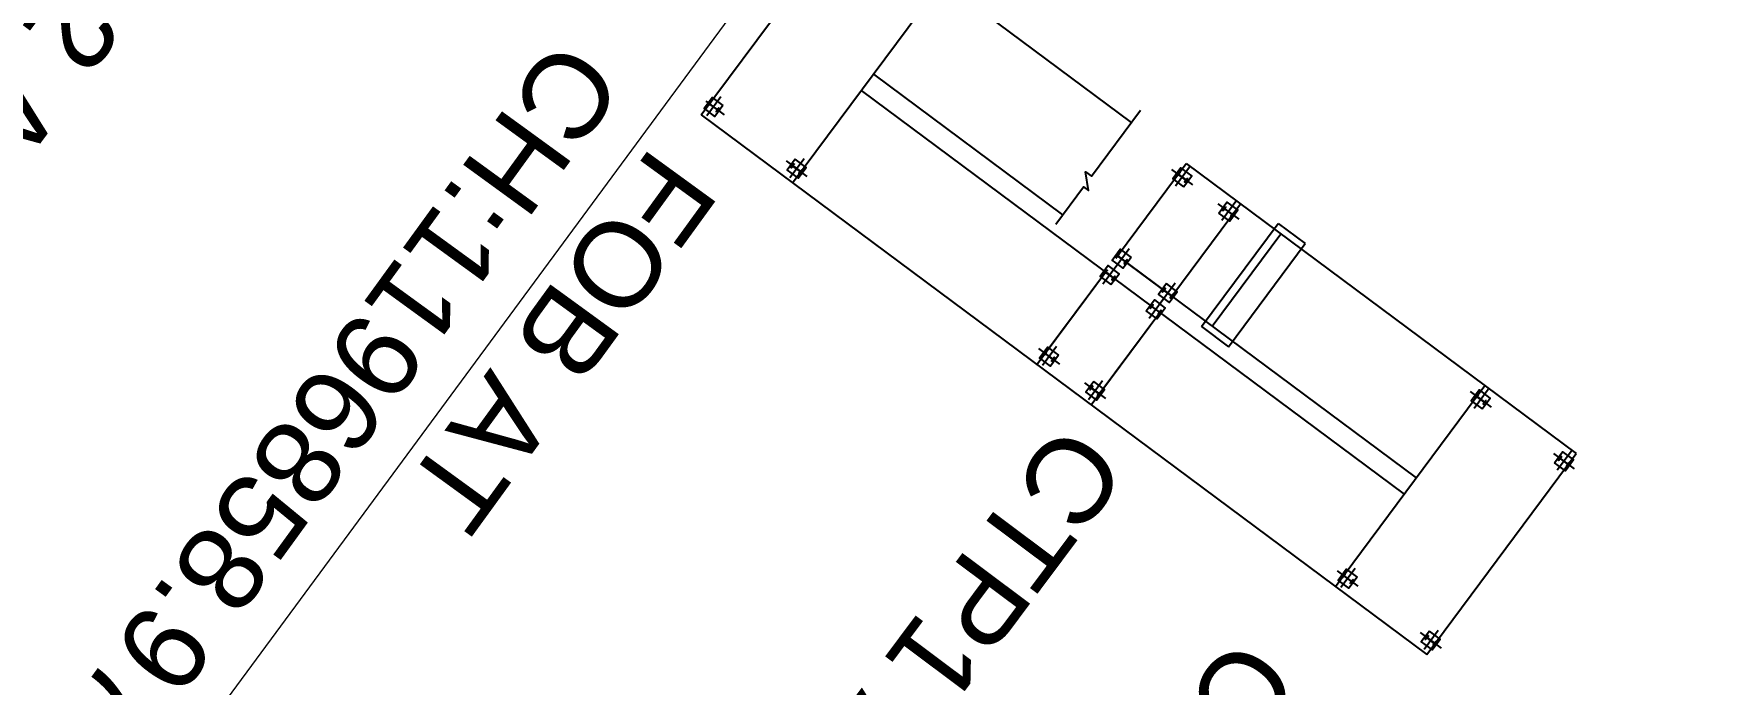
# Model space of a CAD drawing. Header units: metres. Extents: x 638322 to 644522, y 3380053 to 3384620.
# Drawn here: x 638852.32 to 638901.79, y 3384159.53 to 3384178.77 of the extents above; entities that cross this region are included whole.
import ezdxf

# ---------------------------------------------------------------- set-up
doc = ezdxf.new("R2010")
doc.units = ezdxf.units.M
doc.header["$MEASUREMENT"] = 0
doc.layers.add('AA_P_CON_0.30', color=1, linetype='Continuous')
doc.layers.add("AMTEC SIDING SRJ's", color=10, linetype='Continuous')
doc.layers.add('C-ALIG-LABL-DG', color=1, linetype='Continuous', lineweight=25)
doc.layers.add('PROPOSED FORMATION LINE - PLAN', color=187, linetype='Continuous', lineweight=0)
doc.styles.add('Arial', font='arial.ttf')
doc.styles.add('Style-Arial', font='arial.ttf')

# ---------------------------------------------------------------- blocks, each defined once
blk = doc.blocks.new('sdfg')
at = {"layer": 'AA_P_CON_0.30'}
for p, q in [((779053.577542305, -156540.5557100773, 268421.8603050134), (783153.577507019, -156540.5557100773, -61348.19041372382)), ((779053.577542305, -156540.5557100773, 268421.8603050134), (779053.5775418282, -183270.5557100773, 268421.8603050134)), ((779821.667470932, -156690.5557098389, 268421.8603050134), (779123.9297533035, -156690.5557100773, 268421.8603050134)), ((779453.577524662, -156409.8081724644, 286631.3148427553), (779453.577524662, -157082.169164896, 294793.5327897814)), ((786453.5775074959, -157115.5556967258, 268421.8603050134), (786453.577507019, -166880.2117879391, 268421.8603050134)), ((779821.667470932, -159755.5557098389, 268421.8603050134), (779123.9297533035, -159755.5557100773, 268421.8603050134)), ((779453.577524662, -159365.7762861252, 320928.46527139), (779453.577524662, -160135.0018043518, 330266.5833393181)), ((779053.5775418282, -159905.5557100773, 268421.8603050134), (786453.577507019, -159905.5557100773, 268421.8603050134)), ((782453.577524662, -159905.5557098389, 18492196.10246022), (782453.577524662, -179905.5557098389, 268421.8603050134)), ((783053.5775241852, -159905.5557100773, 268421.8603050134), (783053.577524662, -166880.2117877007, 268421.8603050134)), ((779453.577524662, -168665.7762863636, 320928.46527139), (779453.577524662, -169435.0018041134, 330266.5833393181)), ((786053.577524662, -168665.7762863636, 320928.46527139), (786053.577524662, -169435.0018043518, 330266.5833393181)), ((779053.5775418282, -168905.5557100773, 268421.8603050134), (782453.577524662, -168905.5557098389, 268421.8603050134)), ((779821.6674714088, -169055.5557098389, 268421.8603050134), (779123.9297533035, -169055.5557100773, 268421.8603050134)), ((779453.577524662, -168905.5557098389, 268421.8603050134), (782453.577524662, -168905.5557098389, 268421.8603050134)), ((782821.667470932, -169055.5557098389, 268421.8603050134), (782123.9297533035, -169055.5557098389, 268421.8603050134)), ((783421.667470932, -169055.5557098389, 268421.8603050134), (782723.9297537804, -169055.5557100773, 268421.8603050134)), ((783053.577524662, -168905.5557098389, 268421.8603050134), (786453.5775074959, -168905.5557098389, 268421.8603050134)), ((783053.577524662, -168905.5557098389, 268421.8603050134), (783053.5775241852, -179905.5557098389, 268421.8603050134)), ((783053.577524662, -170905.5557100773, 268421.8603050134), (783053.577524662, -168905.5557098389, 268421.8603050134)), ((786421.667470932, -169055.5557098389, 268421.8603050134), (785723.9297533035, -169055.5557100773, 268421.8603050134)), ((786453.5775074959, -168905.5557098389, 268421.8603050134), (786453.5775074959, -183270.5557100773, 268421.8603050134)), ((779453.577524662, -170365.7762861252, 320928.46527139), (779453.5775241852, -171135.0018043518, 330266.5833393181)), ((786053.577524662, -170365.7762863636, 320928.46527139), (786053.5775241852, -171135.0018045902, 330266.5833393181)), ((779053.577542305, -170905.5557100773, 268421.8603050134), (782453.577524662, -170905.5557100773, 268421.8603050134)), ((779821.667470932, -170755.5557098389, 268421.8603050134), (779123.9297533035, -170755.5557100773, 268421.8603050134)), ((779453.577524662, -170905.5557100773, 268421.8603050134), (782453.577524662, -170905.5557100773, 268421.8603050134)), ((782821.6674714088, -170755.5557098389, 268421.8603050134), (782123.9297528267, -170755.5557100773, 268421.8603050134)), ((783421.667470932, -170755.5557098389, 268421.8603050134), (782723.9297537804, -170755.5557096004, 268421.8603050134)), ((783053.577524662, -170905.5557100773, 268421.8603050134), (786453.577507019, -170905.5557100773, 268421.8603050134)), ((786421.667470932, -170755.5557100773, 268421.8603050134), (785723.9297533035, -170755.5557098389, 268421.8603050134)), ((782853.577524662, -172145.0788669586, -366737.5730882839), (782853.577524662, -173145.078867197, -366737.5730882839)), ((782853.577524662, -172145.0788669586, -366737.5730882839), (786653.5775074959, -172145.0788669586, 268421.8603050134)), ((786653.5775074959, -172145.0788669586, 268421.8603050134), (786653.577507019, -173145.078867197, 268421.8603050134)), ((783053.577524662, -172395.078867197, -366737.5730882839), (786453.577507019, -172395.0788669586, 268421.8603050134)), ((782853.577524662, -173145.078867197, -366737.5730882839), (786653.577507019, -173145.078867197, 268421.8603050134)), ((779053.5775418282, -179905.5557098389, 268421.8603050134), (786453.5775074959, -179905.5557098389, 268421.8603050134)), ((779821.667470932, -180055.5557096004, 268421.8603050134), (779123.9297533035, -180055.5557100773, 268421.8603050134)), ((779453.5775241852, -179665.7762863636, 320928.46527139), (779453.577524662, -180435.0018043518, 330266.5833393181)), ((786421.667470932, -180055.5557100773, 268421.8603050134), (785723.9297533035, -180055.5557100773, 268421.8603050134)), ((786053.5775241852, -179665.7762861252, 320928.46527139), (786053.577524662, -180435.0018043518, 330266.5833393181)), ((779453.5775241852, -182730.7762861252, 320928.46527139), (779453.577524662, -183500.0018043518, 330266.5833393181)), ((786053.577524662, -182730.7762863636, 320928.46527139), (786053.577524662, -183500.0018041134, 330266.5833393181)), ((779053.5775418282, -183270.5557100773, 268421.8603050134), (786453.5775074959, -183270.5557100773, 268421.8603050134)), ((779821.667470932, -183120.5557098389, 268421.8603050134), (779123.9297533035, -183120.5557100773, 268421.8603050134)), ((786421.667470932, -183120.5557098389, 268421.8603050134), (785723.9297533035, -183120.5557100773, 268421.8603050134))]:
    blk.add_line(p, q, dxfattribs=at)
at = {"layer": 'AA_P_CON_0.30', "elevation": -19459.06875635067}
for points in [[(779653.577524662, -156890.5557098389), (779253.577524662, -156890.5557100773), (779253.577524662, -156490.5557098389), (779653.577524662, -156490.5557098389)], [(779653.577524662, -159555.5557098389), (779253.577524662, -159555.5557098389), (779253.577524662, -159955.5557100773), (779653.577524662, -159955.5557100773)], [(779653.577524662, -169255.5557098389), (779253.577524662, -169255.5557098389), (779253.577524662, -168855.5557098389), (779653.577524662, -168855.5557100773)], [(782253.577524662, -169255.5557098389), (782653.577524662, -169255.5557096004), (782653.577524662, -168855.5557100773), (782253.577524662, -168855.5557096004)], [(783253.577524662, -169255.5557098389), (782853.577524662, -169255.5557098389), (782853.577524662, -168855.5557098389), (783253.577524662, -168855.5557098389)], [(785853.577524662, -169255.5557098389), (786253.5775241852, -169255.5557100773), (786253.577524662, -168855.5557098389), (785853.577524662, -168855.5557100773)], [(779653.577524662, -170555.5557098389), (779253.577524662, -170555.5557098389), (779253.577524662, -170955.5557100773), (779653.577524662, -170955.5557100773)], [(782253.577524662, -170555.5557098389), (782653.577524662, -170555.5557096004), (782653.577524662, -170955.5557098389), (782253.577524662, -170955.5557100773)], [(783253.577524662, -170555.5557100773), (782853.577524662, -170555.5557100773), (782853.577524662, -170955.5557100773), (783253.577524662, -170955.5557100773)], [(785853.577524662, -170555.5557098389), (786253.577524662, -170555.5557098389), (786253.577524662, -170955.5557098389), (785853.577524662, -170955.5557100773)], [(779653.577524662, -180255.5557098389), (779253.5775241852, -180255.5557098389), (779253.577524662, -179855.5557098389), (779653.577524662, -179855.5557098389)], [(785853.5775241852, -180255.5557098389), (786253.577524662, -180255.5557100773), (786253.577524662, -179855.5557100773), (785853.5775241852, -179855.5557100773)], [(779653.577524662, -182920.5557100773), (779253.5775251389, -182920.5557098389), (779253.5775241852, -183320.5557100773), (779653.577524662, -183320.5557098389)], [(785853.577524662, -182920.5557098389), (786253.577524662, -182920.5557098389), (786253.577524662, -183320.5557098389), (785853.5775241852, -183320.5557100773)]]:
    blk.add_lwpolyline(points, close=True, dxfattribs=at)
for points in [[(779383.577524662, -156840.5557098389), (779523.577524662, -156840.5557100773), (779523.577524662, -156839.556030035, 0.3699390593250408), (779517.6477484703, -156832.6383264065), (779469.1870775223, -156825.1410765648, -0.3699390593250123), (779457.327524662, -156811.3056695461), (779457.327524662, -156569.8057501316, -0.3699390593250095), (779469.1870775223, -156555.9703431129), (779517.6477484703, -156548.4730932713, 0.3699390593250047), (779523.577524662, -156541.5553901196), (779523.577524662, -156540.5557098389), (779383.5775241852, -156540.5557100773), (779383.577524662, -156541.5553896427, 0.3699390593250825), (779389.5073008537, -156548.4730932713), (779437.9679718018, -156555.9703431129, -0.3699390593250124), (779449.827524662, -156569.8057501316), (779449.827524662, -156811.305670023, -0.3699390593250095), (779437.9679713249, -156825.1410768032), (779389.5073008537, -156832.6383264065, 0.3699390593250825), (779383.5775241852, -156839.5560302734)], [(779383.5775241852, -159605.5557100773), (779523.577524662, -159605.5557100773), (779523.577524662, -159606.5553898811, -0.3699390593250408), (779517.6477484703, -159613.4730932713), (779469.1870775223, -159620.9703428745, 0.3699390593250123), (779457.3275241852, -159634.8057501316), (779457.327524662, -159876.305670023, 0.3699390593250095), (779469.1870775223, -159890.1410765648), (779517.6477484703, -159897.6383264065, -0.3699390593250047), (779523.577524662, -159904.556030035), (779523.577524662, -159905.5557100773), (779383.5775241852, -159905.5557100773), (779383.5775241852, -159904.556030035, -0.3699390593250825), (779389.5073008537, -159897.6383266449), (779437.9679713249, -159890.1410768032, 0.3699390593250124), (779449.827524662, -159876.3056697845), (779449.827524662, -159634.8057501316, 0.3699390593250095), (779437.9679718018, -159620.9703428745), (779389.5073008537, -159613.4730935097, -0.3699390593250825), (779383.577524662, -159606.5553898811)], [(779383.577524662, -169205.5557100773), (779523.577524662, -169205.5557100773), (779523.577524662, -169204.556030035, 0.3699390593250408), (779517.6477479935, -169197.6383266449), (779469.1870779991, -169190.1410765648, -0.3699390593250123), (779457.3275241852, -169176.3056697845), (779457.327524662, -168934.8057501316, -0.3699390593250095), (779469.1870775223, -168920.9703431129), (779517.6477479935, -168913.4730935097, 0.3699390593250047), (779523.577524662, -168906.5553901196), (779523.577524662, -168905.5557098389), (779383.577524662, -168905.5557100773), (779383.577524662, -168906.5553896427, 0.3699390593250825), (779389.5073008537, -168913.4730932713), (779437.9679713249, -168920.9703431129, -0.3699390593250124), (779449.827524662, -168934.8057501316), (779449.827524662, -169176.305670023, -0.3699390593250095), (779437.9679718018, -169190.1410765648), (779389.5073008537, -169197.6383264065, 0.3699390593250825), (779383.577524662, -169204.556030035)], [(782523.5775241852, -169205.5557098389), (782383.577524662, -169205.5557100773), (782383.577524662, -169204.556030035, -0.3699390593250408), (782389.5073013306, -169197.6383266449), (782437.9679718018, -169190.1410768032, 0.3699390593250123), (782449.8275241852, -169176.3056697845), (782449.827524662, -168934.8057498932, 0.3699390593250095), (782437.9679718018, -168920.9703431129), (782389.5073013306, -168913.4730932713, -0.3699390593250047), (782383.577524662, -168906.5553898811), (782383.577524662, -168905.5557100773), (782523.577524662, -168905.5557100773), (782523.5775241852, -168906.5553898811, -0.3699390593250825), (782517.6477479935, -168913.4730932713), (782469.1870775223, -168920.9703428745, 0.3699390593250124), (782457.327524662, -168934.8057501316), (782457.327524662, -169176.305670023, 0.3699390593250095), (782469.1870779991, -169190.1410768032), (782517.6477479935, -169197.6383266449, -0.3699390593250825), (782523.577524662, -169204.556030035)], [(782983.577524662, -169205.5557098389), (783123.577524662, -169205.5557100773), (783123.5775241852, -169204.556030035, 0.3699390593250408), (783117.6477484703, -169197.6383264065), (783069.1870775223, -169190.1410765648, -0.3699390593250123), (783057.3275241852, -169176.3056697845), (783057.327524662, -168934.8057501316, -0.3699390593250095), (783069.1870770454, -168920.9703431129), (783117.6477479935, -168913.4730932713, 0.3699390593250047), (783123.577524662, -168906.5553901196), (783123.577524662, -168905.5557098389), (782983.577524662, -168905.5557100773), (782983.5775241852, -168906.5553901196, 0.3699390593250825), (782989.5073008537, -168913.4730932713), (783037.9679718018, -168920.9703431129, -0.3699390593250124), (783049.8275241852, -168934.8057501316), (783049.827524662, -169176.305670023, -0.3699390593250095), (783037.9679718018, -169190.1410765648), (782989.5073008537, -169197.6383264065, 0.3699390593250825), (782983.577524662, -169204.5560302734)], [(786123.577524662, -169205.5557100773), (785983.577524662, -169205.5557098389), (785983.577524662, -169204.556030035, -0.3699390593250408), (785989.5073008537, -169197.6383266449), (786037.9679718018, -169190.1410768032, 0.3699390593250123), (786049.827524662, -169176.3056697845), (786049.827524662, -168934.80575037, 0.3699390593250095), (786037.9679713249, -168920.9703431129), (785989.5073008537, -168913.4730935097, -0.3699390593250047), (785983.577524662, -168906.5553896427), (785983.577524662, -168905.5557100773), (786123.5775241852, -168905.5557100773), (786123.577524662, -168906.5553898811, -0.3699390593250825), (786117.6477479935, -168913.4730932713), (786069.1870775223, -168920.9703431129, 0.3699390593250124), (786057.3275251389, -168934.8057498932), (786057.327524662, -169176.3056695461, 0.3699390593250095), (786069.1870775223, -169190.1410768032), (786117.6477479935, -169197.6383264065, -0.3699390593250825), (786123.5775241852, -169204.556030035)], [(779383.577524662, -170605.5557100773), (779523.577524662, -170605.5557100773), (779523.577524662, -170606.5553898811, -0.3699390593250408), (779517.6477479935, -170613.4730932713), (779469.1870775223, -170620.9703428745, 0.3699390593250123), (779457.3275241852, -170634.8057501316), (779457.327524662, -170876.3056695461, 0.3699390593250095), (779469.1870775223, -170890.1410768032), (779517.6477484703, -170897.6383264065, -0.3699390593250047), (779523.5775241852, -170904.556030035), (779523.577524662, -170905.5557100773), (779383.577524662, -170905.5557096004), (779383.577524662, -170904.556030035, -0.3699390593250825), (779389.5073008537, -170897.6383264065), (779437.9679718018, -170890.1410768032, 0.3699390593250124), (779449.827524662, -170876.3056697845), (779449.8275241852, -170634.8057501316, 0.3699390593250095), (779437.9679718018, -170620.9703428745), (779389.5073008537, -170613.4730932713, -0.3699390593250825), (779383.5775241852, -170606.5553898811)], [(782523.5775241852, -170605.5557098389), (782383.577524662, -170605.5557098389), (782383.577524662, -170606.5553896427, 0.3699390593250408), (782389.5073008537, -170613.4730932713), (782437.9679713249, -170620.9703431129, -0.3699390593250123), (782449.8275241852, -170634.8057501316), (782449.827524662, -170876.305670023, -0.3699390593250095), (782437.9679718018, -170890.1410765648), (782389.5073008537, -170897.6383264065, 0.3699390593250047), (782383.577524662, -170904.556030035), (782383.577524662, -170905.5557098389), (782523.577524662, -170905.5557100773), (782523.5775241852, -170904.556030035, 0.3699390593250825), (782517.6477479935, -170897.6383264065), (782469.1870775223, -170890.1410765648, -0.3699390593250124), (782457.327524662, -170876.3056695461), (782457.3275251389, -170634.8057501316, -0.3699390593250095), (782469.1870775223, -170620.9703431129), (782517.6477479935, -170613.4730932713, 0.3699390593250825), (782523.577524662, -170606.5553901196)], [(782983.577524662, -170605.5557098389), (783123.577524662, -170605.5557100773), (783123.577524662, -170606.5553896427, -0.3699390593250408), (783117.6477484703, -170613.4730932713), (783069.1870775223, -170620.9703433514, 0.3699390593250123), (783057.327524662, -170634.8057498932), (783057.327524662, -170876.3056695461, 0.3699390593250095), (783069.1870775223, -170890.1410768032), (783117.6477484703, -170897.6383264065, -0.3699390593250047), (783123.577524662, -170904.5560297966), (783123.577524662, -170905.5557098389), (782983.577524662, -170905.5557100773), (782983.577524662, -170904.5560297966, -0.3699390593250825), (782989.5073008537, -170897.6383266449), (783037.9679713249, -170890.1410768032, 0.3699390593250124), (783049.827524662, -170876.3056695461), (783049.827524662, -170634.8057501316, 0.3699390593250095), (783037.9679718018, -170620.9703433514), (782989.5073008537, -170613.4730935097, -0.3699390593250825), (782983.577524662, -170606.5553896427)], [(786123.577524662, -170605.5557100773), (785983.577524662, -170605.5557098389), (785983.577524662, -170606.5553898811, 0.3699390593250408), (785989.5073008537, -170613.4730932713), (786037.9679718018, -170620.9703433514, -0.3699390593250123), (786049.827524662, -170634.8057498932), (786049.827524662, -170876.3056697845, -0.3699390593250095), (786037.9679713249, -170890.1410768032), (785989.5073008537, -170897.6383264065, 0.3699390593250047), (785983.577524662, -170904.556030035), (785983.577524662, -170905.5557098389), (786123.577524662, -170905.5557098389), (786123.577524662, -170904.556030035, 0.3699390593250825), (786117.6477484703, -170897.6383264065), (786069.1870775223, -170890.1410768032, -0.3699390593250124), (786057.327524662, -170876.3056695461), (786057.327524662, -170634.8057501316, -0.3699390593250095), (786069.1870775223, -170620.9703431129), (786117.6477479935, -170613.4730932713, 0.3699390593250825), (786123.577524662, -170606.5553896427)], [(779383.577524662, -180205.5557100773), (779523.5775241852, -180205.5557100773), (779523.577524662, -180204.556030035, 0.3699390593250408), (779517.6477484703, -180197.6383264065), (779469.1870779991, -180190.1410765648, -0.3699390593250123), (779457.327524662, -180176.3056697845), (779457.327524662, -179934.8057501316, -0.3699390593250095), (779469.1870775223, -179920.9703431129), (779517.6477484703, -179913.4730932713, 0.3699390593250047), (779523.5775241852, -179906.5553898811), (779523.577524662, -179905.5557098389), (779383.577524662, -179905.5557098389), (779383.577524662, -179906.5553901196, 0.3699390593250825), (779389.5073013306, -179913.4730932713), (779437.9679718018, -179920.9703431129, -0.3699390593250124), (779449.827524662, -179934.8057501316), (779449.8275241852, -180176.305670023, -0.3699390593250095), (779437.9679718018, -180190.1410765648), (779389.5073013306, -180197.6383264065, 0.3699390593250825), (779383.577524662, -180204.556030035)], [(786123.577524662, -180205.5557096004), (785983.577524662, -180205.5557098389), (785983.577524662, -180204.5560297966, -0.3699390593250408), (785989.5073008537, -180197.6383266449), (786037.9679718018, -180190.1410768032, 0.3699390593250123), (786049.8275241852, -180176.3056697845), (786049.827524662, -179934.8057501316, 0.3699390593250095), (786037.9679713249, -179920.9703428745), (785989.5073008537, -179913.4730935097, -0.3699390593250047), (785983.577524662, -179906.5553896427), (785983.577524662, -179905.5557100773), (786123.577524662, -179905.5557100773), (786123.5775241852, -179906.5553898811, -0.3699390593250825), (786117.6477484703, -179913.4730932713), (786069.1870775223, -179920.9703428745, 0.3699390593250124), (786057.327524662, -179934.8057498932), (786057.327524662, -180176.3056697845, 0.3699390593250095), (786069.1870775223, -180190.1410768032), (786117.6477479935, -180197.6383264065, -0.3699390593250825), (786123.5775241852, -180204.556030035)], [(779383.577524662, -182970.5557100773), (779523.577524662, -182970.5557100773), (779523.5775241852, -182971.5553898811, -0.3699390593250408), (779517.6477479935, -182978.4730935097), (779469.1870775223, -182985.9703428745, 0.3699390593250123), (779457.327524662, -182999.8057501316), (779457.327524662, -183241.305670023, 0.3699390593250095), (779469.1870779991, -183255.1410768032), (779517.6477479935, -183262.6383266449, -0.3699390593250047), (779523.577524662, -183269.556030035), (779523.5775241852, -183270.5557100773), (779383.577524662, -183270.5557100773), (779383.577524662, -183269.556030035, -0.3699390593250825), (779389.5073013306, -183262.6383264065), (779437.9679718018, -183255.1410768032, 0.3699390593250124), (779449.8275241852, -183241.3056697845), (779449.827524662, -182999.8057501316, 0.3699390593250095), (779437.9679718018, -182985.9703428745), (779389.5073013306, -182978.4730932713, -0.3699390593250825), (779383.577524662, -182971.5553898811)], [(786123.577524662, -182970.5557098389), (785983.577524662, -182970.5557100773), (785983.577524662, -182971.5553901196, 0.3699390593250408), (785989.5073013306, -182978.4730932713), (786037.9679713249, -182985.9703431129, -0.3699390593250123), (786049.827524662, -182999.8057501316), (786049.8275241852, -183241.305670023, -0.3699390593250095), (786037.9679718018, -183255.1410768032), (785989.5073008537, -183262.6383264065, 0.3699390593250047), (785983.577524662, -183269.556030035), (785983.577524662, -183270.5557098389), (786123.5775241852, -183270.5557100773), (786123.5775241852, -183269.556030035, 0.3699390593250825), (786117.6477479935, -183262.6383264065), (786069.1870779991, -183255.1410765648, -0.3699390593250124), (786057.327524662, -183241.3056695461), (786057.327524662, -182999.80575037, -0.3699390593250095), (786069.1870775223, -182985.9703431129), (786117.6477484703, -182978.4730932713, 0.3699390593250825), (786123.5775241852, -182971.5553901196)]]:
    blk.add_lwpolyline(points, format="xyb", close=True, dxfattribs=at)
at = {"layer": 'AA_P_CON_0.30', "elevation": -805840.9236045149}
blk.add_lwpolyline([(782716.8971552849, -166880.2117879391), (784084.1144509315, -166880.2117874622), (784084.1144509315, -167065.4711978436), (784475.077665329, -166665.1311509609), (784475.077665329, -166880.2117877007), (786914.3238892555, -166880.2117879391)], dxfattribs=at)

msp = doc.modelspace()

# ---------------------------------------------------------------- linework, layer by layer
at = {"layer": "AMTEC SIDING SRJ's", "lineweight": 13, "flags": 128}
msp.add_lwpolyline([(638873.602350835, 3384180.200689976), (638849.820393844, 3384147.967887993)], dxfattribs=at)
at = {"layer": 'PROPOSED FORMATION LINE - PLAN', "lineweight": 0, "extrusion": (0.01216295721070906, 0.01592261641851104, 0.9997992462281012), "elevation": 61923.09109227904, "flags": 128}
msp.add_lwpolyline([(1546124.196260352, -3076564.221129649), (1546126.964631964, -3076564.262145542), (1546136.963534447, -3076564.410288195), (1546146.962436936, -3076564.55843087), (1546156.961339416, -3076564.706573508), (1546166.960241903, -3076564.85471617), (1546176.959144386, -3076565.002858835), (1546186.95804687, -3076565.151001487), (1546196.95694935, -3076565.299144128), (1546206.955851837, -3076565.447286799), (1546213.208013572, -3076565.53991813), (1546216.954770355, -3076565.609416534), (1546226.542042598, -3076565.784209345), (1546226.955978402, -3076565.791578597), (1546236.960640294, -3076565.962327783), (1546239.882194107, -3076566.008823583), (1546246.968934053, -3076566.113318243), (1546253.228873227, -3076566.19397561), (1546256.980852523, -3076566.222208889), (1546266.993877449, -3076566.274617824), (1546268.914501466, -3076566.280856193), (1546277.007021409, -3076566.293656477), (1546284.600369449, -3076566.285845908), (1546287.020049245, -3076566.270277997), (1546297.030428645, -3076566.187712323), (1546297.947903623, -3076566.178866905), (1546307.037254453, -3076566.082162792), (1546311.28914137, -3076566.03238816), (1546317.040639217, -3076565.961979379), (1546324.624371941, -3076565.866197001), (1546327.040905576, -3076565.844549356), (1546337.040504016, -3076565.754971632), (1546347.040102459, -3076565.665393911), (1546357.039700904, -3076565.5758162), (1546367.03929935, -3076565.48623849), (1546377.038897793, -3076565.396660769), (1546387.038496236, -3076565.307083047), (1546397.038094677, -3076565.217505326), (1546407.037693121, -3076565.127927602), (1546417.037291564, -3076565.038349884), (1546427.036890006, -3076564.948772153), (1546437.036488445, -3076564.859194425), (1546447.036086887, -3076564.769616704), (1546457.035685332, -3076564.680038987), (1546467.035283773, -3076564.590461263), (1546477.034882217, -3076564.500883545), (1546487.034480663, -3076564.41130584), (1546497.034079108, -3076564.321728122), (1546507.033677549, -3076564.232150398), (1546517.033275988, -3076564.142572667), (1546522.852288904, -3076564.090445179), (1546524.670397714, -3076564.074157089), (1546526.488506521, -3076564.057866485), (1546527.032874431, -3076564.052988354), (1546528.306615329, -3076564.041573403), (1546530.124724139, -3076564.025277823), (1546531.94283294, -3076564.008979729), (1546533.760941748, -3076563.992679161), (1546535.579050557, -3076563.976376103), (1546537.032472877, -3076563.963341431), (1546537.397159368, -3076563.960070565), (1546539.215268173, -3076563.943762515), (1546541.033376985, -3076563.927451993), (1546542.851485786, -3076563.911138942), (1546547.03207132, -3076563.873625683), (1546557.031669765, -3076563.783897173), (1546567.031268207, -3076563.694168659), (1546577.030866649, -3076563.604440147), (1546584.04425298, -3076563.541507538), (1546587.03078726, -3076563.537085881), (1546597.033259854, -3076563.519793855), (1546604.050347275, -3076563.502538464), (1546607.038196444, -3076563.470822697), (1546617.043173244, -3076563.355340865), (1546621.572071965, -3076563.29836732), (1546627.047975012, -3076563.225569197), (1546637.052581339, -3076563.081507984), (1546639.093231468, -3076563.050368689), (1546647.055114333, -3076562.864050486), (1546657.05442924, -3076562.622745784), (1546659.093676546, -3076562.573120156), (1546667.052813797, -3076562.439137217), (1546677.051398837, -3076562.270822483), (1546687.049983872, -3076562.102507741), (1546697.048568916, -3076561.93419303), (1546707.047153949, -3076561.765878282), (1546717.045738996, -3076561.597563577), (1546727.044324033, -3076561.429248841), (1546737.042909069, -3076561.260934103), (1546747.041494112, -3076561.092619392), (1546757.040079148, -3076560.924304648), (1546767.038664193, -3076560.755989941), (1546777.03724923, -3076560.5876752), (1546787.035834265, -3076560.419360464), (1546797.034419313, -3076560.251045753), (1546807.033004344, -3076560.082731009), (1546817.031589388, -3076559.914416299), (1546827.030174425, -3076559.746101564), (1546837.028759468, -3076559.577786849), (1546847.027344508, -3076559.409472118), (1546857.025929542, -3076559.241157372), (1546867.024514585, -3076559.072842662), (1546877.023099626, -3076558.904527928), (1546887.021684665, -3076558.73621321), (1546897.0202697, -3076558.567898464), (1546907.01885474, -3076558.399583736), (1546917.017439778, -3076558.231269007), (1546927.016024818, -3076558.062954281), (1546937.014609862, -3076557.894639573), (1546947.013194896, -3076557.726324823), (1546957.011779936, -3076557.558010097), (1546967.010364976, -3076557.389695371), (1546977.008950015, -3076557.221380644), (1546987.007535056, -3076557.053065923), (1546997.0061201, -3076556.8847512), (1547005.91049624, -3076556.734856222), (1547007.004794477, -3076556.720539386), (1547017.006066279, -3076556.58767155), (1547019.245779218, -3076556.556873853), (1547027.010667736, -3076556.444835304), (1547032.586950051, -3076556.357610827), (1547037.018514716, -3076556.283088281), (1547045.933763297, -3076556.115862488), (1547047.029351008, -3076556.089377588), (1547057.040031089, -3076555.827536842), (1547058.185468739, -3076555.795295895), (1547067.04971246, -3076555.529952563), (1547070.435656396, -3076555.421191796), (1547077.058267451, -3076555.19662859), (1547082.684092216, -3076554.993557291), (1547087.06460254, -3076554.8112923), (1547096.020787823, -3076554.420427328), (1547097.065799842, -3076554.3734507), (1547107.062409868, -3076553.912884518), (1547109.34925912, -3076553.805235373), (1547117.054874485, -3076553.438529831), (1547122.670555012, -3076553.169161503), (1547127.044716539, -3076552.975583235), (1547137.03494026, -3076552.533466479), (1547147.025163972, -3076552.091349686), (1547157.015387692, -3076551.649232928), (1547167.005611403, -3076551.207116131), (1547176.995835125, -3076550.764999376), (1547186.986058835, -3076550.322882579), (1547196.976282556, -3076549.880765819), (1547206.966506268, -3076549.438649027), (1547216.956729984, -3076548.996532253), (1547226.946953699, -3076548.554415474), (1547236.937177416, -3076548.1122987), (1547246.927401133, -3076547.670181926), (1547256.917624852, -3076547.228065157), (1547264.145105349, -3076546.908213438), (1547266.907745984, -3076546.785978107), (1547270.71955806, -3076546.618222601)], dxfattribs=at)
at = {"layer": 'PROPOSED FORMATION LINE - PLAN', "lineweight": 0, "extrusion": (0.0001843317147448023, -0.0003536504637980291, 0.9999999204765812), "elevation": -812.3603084578542, "flags": 128}
msp.add_lwpolyline([(639218.6888211435, 3383966.546393645), (639211.1580201323, 3383972.473634583), (639210.8328706012, 3383972.729323469), (639202.9723331542, 3383978.901292807), (639200.6758344775, 3383980.700196636), (639195.1020922692, 3383985.0557423), (639190.1737617212, 3383988.892197832), (639187.216944515, 3383991.186283063), (639179.3121025036, 3383997.290395371), (639177.7935445337, 3383998.458216879), (639171.3869573976, 3384003.368124367), (639165.3635449532, 3384007.959459372), (639163.441535475, 3384009.419473968), (639155.4757644504, 3384015.447752993), (639154.7446446689, 3384015.999445224), (639147.4936265087, 3384021.459611119), (639144.0974659193, 3384024.011319205), (639139.5001543927, 3384027.461668248), (639133.4339234473, 3384032.010790202), (639131.5004189754, 3384033.460501588), (639123.499591653, 3384039.45939666), (639115.4987643339, 3384045.458291719), (639107.497937015, 3384051.457186817), (639099.4971096992, 3384057.456081877), (639091.4962823802, 3384063.454976948), (639083.495455058, 3384069.453872021), (639075.494627739, 3384075.452767092), (639067.4938004166, 3384081.451662178), (639059.492973104, 3384087.450557237), (639051.492145785, 3384093.449452308), (639043.4913184629, 3384099.448347394), (639035.4904911439, 3384105.447242453), (639027.4896638215, 3384111.446137525), (639019.4888365091, 3384117.445032584), (639011.48800919, 3384123.443927669), (639003.4871818677, 3384129.442822741), (638995.486354552, 3384135.4417178), (638987.4855272265, 3384141.440612885), (638979.484699914, 3384147.439507957), (638974.8288211975, 3384150.930412913), (638973.374125313, 3384152.021121156), (638971.9194294057, 3384153.111829391), (638971.4838725342, 3384153.438403145), (638970.464733469, 3384154.202537709), (638969.0100375158, 3384155.293246058), (638967.5553415333, 3384156.383954451), (638966.1006455309, 3384157.474662888), (638964.6459495056, 3384158.565371369), (638963.4830445752, 3384159.437299439), (638963.1912534575, 3384159.656079894), (638961.7365573865, 3384160.746788462), (638960.2818612924, 3384161.837497088), (638958.8271651755, 3384162.928205732), (638955.4822159897, 3384165.436196934), (638947.481387277, 3384171.435094694), (638939.4805585771, 3384177.433992414), (638931.4797298708, 3384183.432890147), (638925.8682142614, 3384187.640317839), (638923.4789789792, 3384189.43168991), (638915.4783403833, 3384195.427226884), (638909.8651925094, 3384199.62723757), (638907.4742399147, 3384201.413811816), (638899.4623759364, 3384207.388885943), (638895.8328389297, 3384210.089859603), (638891.4419843217, 3384213.352508432), (638883.4130814355, 3384219.304667153), (638881.7743532668, 3384220.517341896), (638875.3753485432, 3384225.246343702), (638867.3303759309, 3384231.182692334), (638865.6889010381, 3384232.393417683), (638859.2826897842, 3384237.118486508), (638851.2349521995, 3384243.054306054), (638843.1872146182, 3384248.990125615), (638835.1394770336, 3384254.925945161), (638827.0917394458, 3384260.861764695), (638819.0440018644, 3384266.797584242), (638810.9962642733, 3384272.733403788), (638802.9485266953, 3384278.669223323), (638794.9007891073, 3384284.605042882), (638786.8530515227, 3384290.54086243), (638778.8053139382, 3384296.476681989), (638770.7575763568, 3384302.412501523), (638762.7098387722, 3384308.34832107), (638754.6621011843, 3384314.284140617), (638746.6143635997, 3384320.219960164), (638738.5666260119, 3384326.155779697), (638730.5188884337, 3384332.091599258), (638722.471150846, 3384338.027418804), (638714.4234132614, 3384343.963238365), (638706.3756756767, 3384349.899057898), (638698.3279380954, 3384355.834877432), (638690.2802005108, 3384361.770696992), (638682.2324629228, 3384367.706516539), (638674.1847253384, 3384373.642336099), (638666.1369877539, 3384379.578155633), (638658.0892501725, 3384385.513975179), (638650.0415125847, 3384391.449794739), (638641.9937750032, 3384397.385614273), (638633.9460374153, 3384403.321433807), (638625.898299834, 3384409.257253367), (638617.8505622462, 3384415.193072914), (638609.8028246616, 3384421.128892474), (638601.755087077, 3384427.064712008), (638593.7073494924, 3384433.000531555), (638586.540327131, 3384438.286756531), (638585.6596271052, 3384438.936337484), (638577.6123491797, 3384444.869295896), (638575.8103450969, 3384446.19655382), (638569.5619315743, 3384450.792268329), (638565.0726842555, 3384454.085735464), (638561.5031100321, 3384456.698060552), (638554.3149081095, 3384461.937229162), (638553.4306511867, 3384462.579470208), (638545.3389440798, 3384468.432073001), (638544.4116973917, 3384469.099929187), (638537.226386472, 3384474.25573958), (638534.4772736283, 3384476.219274591), (638529.0930818428, 3384480.050395665), (638524.511826618, 3384483.295129304), (638520.9389400876, 3384485.816256648), (638513.6194833484, 3384490.958846318), (638512.764313349, 3384491.558012238), (638504.5737899813, 3384497.282995974), (638502.6979162463, 3384498.591402854), (638496.3725043818, 3384502.998490085), (638491.7592950502, 3384506.210062374), (638488.1657614472, 3384508.711517389), (638479.9584274481, 3384514.424634074), (638471.7510934491, 3384520.137750772), (638463.5437594497, 3384525.850867457), (638455.336425454, 3384531.563984143), (638447.1290914516, 3384537.277100815), (638438.9217574525, 3384542.990217513), (638430.7144234567, 3384548.703334211), (638422.5070894543, 3384554.416450896), (638414.299755452, 3384560.129567568), (638406.0924214594, 3384565.842684253), (638397.8850874603, 3384571.555800952), (638389.6777534612, 3384577.268917636), (638381.4704194587, 3384582.982034308), (638375.4470842096, 3384586.99210722), (638373.1773154886, 3384588.572121553), (638369.8999057251, 3384590.854716072)], dxfattribs=at)

# ---------------------------------------------------------------- block references
at = {"color": 3, "xscale": 0.001, "yscale": 0.001, "zscale": 0.001, "rotation": 53.36895966497075}
msp.add_blockref('sdfg', (638281.6151715075, 3383644.581161606, -635.1524916187494), dxfattribs=at)

# ---------------------------------------------------------------- texts
at = {"layer": "AMTEC SIDING SRJ's", "lineweight": 13, "insert": (638870.5070006889, 3384176.788915372), "char_height": 2.499999999999997, "width": 35.24363600650734, "attachment_point": 4, "rotation": 233.99999999999997, "line_spacing_factor": 0.6479999999999999, "style": 'Style-Arial'}
msp.add_mtext('\\A1;\\pxsm1; FOB AT \\P{\\A0;CH:1196858.974m}', dxfattribs=at)

# ---------------------------------------------------------------- next in the draw order: texts
at = {"layer": 'C-ALIG-LABL-DG', "color": 1, "linetype": 'Continuous', "lineweight": 25, "insert": (638856.9440327566, 3384130.794957101), "char_height": 2.5, "width": 44.86611527967258, "attachment_point": 6, "rotation": 233.22266707817687, "style": 'Arial', "bg_fill": 3, "box_fill_scale": 1.04, "bg_fill_color": 256, "bg_fill_true_color": 13158600, "bg_fill_transparency": 0}
msp.add_mtext('CTP1 AT CH: 1196+840.058', dxfattribs=at)

# ---------------------------------------------------------------- next in the draw order: texts
at = {"layer": 'C-ALIG-LABL-DG', "color": 1, "linetype": 'Continuous', "lineweight": 25, "insert": (638831.5850648368, 3384149.3452334), "char_height": 2.5, "width": 44.83511255115963, "attachment_point": 6, "rotation": 233.50484845790976, "style": 'Arial', "bg_fill": 3, "box_fill_scale": 1.04, "bg_fill_color": 256, "bg_fill_true_color": 13158600, "bg_fill_transparency": 0}
msp.add_mtext('CTP2 AT CH: 1196+874.532', dxfattribs=at)
at = {"layer": 'C-ALIG-LABL-DG', "color": 1, "linetype": 'Continuous', "insert": (638893.2266860873, 3384157.028464909), "char_height": 2.5, "width": 34.04098591015208, "attachment_point": 1, "rotation": 233.14081596768088, "line_spacing_factor": 1.010231923550075, "style": 'Arial'}
msp.add_mtext('TTP1 AT\\PCH: 1196+820.058 ', dxfattribs=at)

doc.saveas('drawing.dxf')
